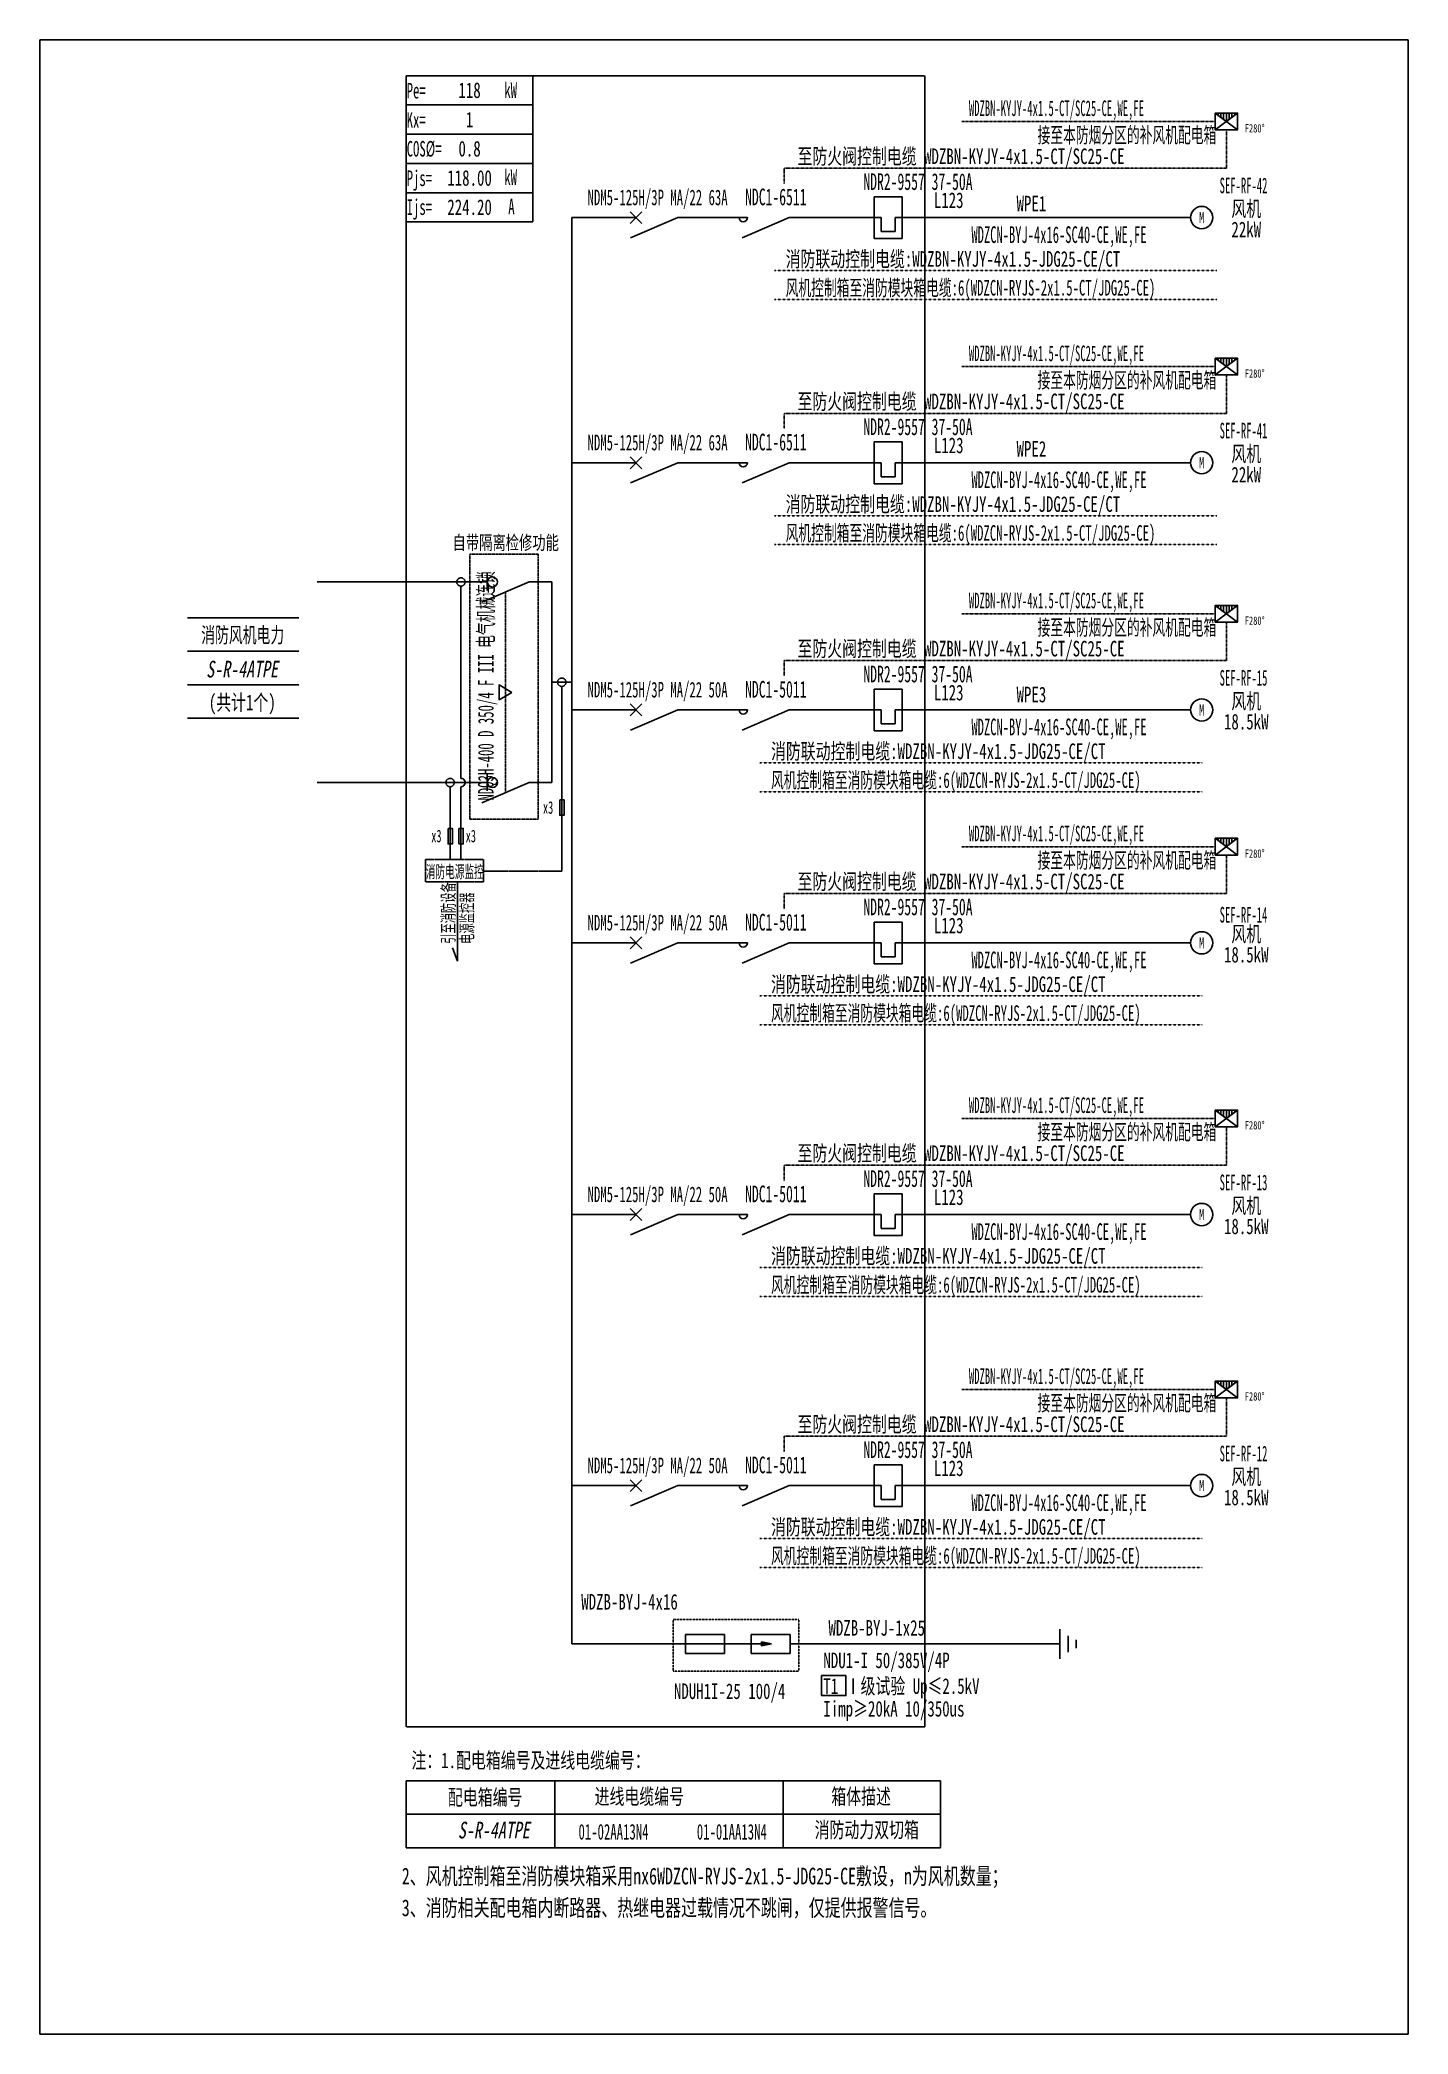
# Model space of a CAD drawing. Extents: x 382612 to 384312, y 348801 to 351279.
import ezdxf
from ezdxf.enums import TextEntityAlignment as Align

# ---------------------------------------------------------------- set-up
doc = ezdxf.new("R2010")
doc.units = 0
doc.header["$MEASUREMENT"] = 0
for name, pattern in [('_点划线L', [1.9, 1.5, -0.17, 0.06, -0.17]), ('DASH', [0.35, 0.25, -0.1]), ('DASHDOT', [1, 0.5, -0.25, 0, -0.25]), ('DASHED', [0.75, 0.5, -0.25]), ('DASHED2', [0.375, 0.25, -0.125])]:
    doc.linetypes.add(name, pattern=pattern)
for name, color, linetype in [('D_E_Eqpm(强电设备)', 100, 'Continuous'), ('D_E_Eqpm（强电设备）', 100, 'Continuous'), ('D_E_Text(强电文字)', 51, 'Continuous'), ('D_E_Text（强电文字）', 51, 'Continuous'), ('D_E_Wire(强电线缆)', 10, 'Continuous'), ('D_E_WireEm（强电应急照明线缆）', 10, 'DASHED'), ('D_E_Wire（强电线缆）', 10, 'Continuous'), ('D_T_TableDim（表格尺寸）', 255, 'Continuous'), ('系统图', 220, 'Continuous')]:
    doc.layers.add(name, color=color, linetype=linetype)
doc.styles.add('$1$电气', font='', dxfattribs={"width": 0.7})
doc.styles.add('$1$电气箱', font='simhei.ttf', dxfattribs={"width": 0.8, "oblique": 10})
doc.styles.add('电气', font='', dxfattribs={"width": 0.7})
doc.styles.add('电气箱', font='simhei.ttf', dxfattribs={"width": 0.8, "oblique": 10})
doc.styles.get('$1$电气').set_extended_font_data('SimSun')
doc.styles.get('电气').set_extended_font_data('SimSun')

# ---------------------------------------------------------------- blocks, each defined once
blk = doc.blocks.new('A$C70CE04DF')
at = {"layer": 'D_E_Wire（强电线缆）', "linetype": 'DASHDOT', "ltscale": 0.5}
blk.add_line((0, 0), (7936, 0), dxfattribs=at)
at = {"layer": 'D_E_Text（强电文字）', "style": '电气', "width": 0.6}
blk.add_text('风机控制箱至消防模块箱电缆:6(WDZCN-RYJS-2x1.5-CT/JDG25-CE)', height=280, dxfattribs=at).set_placement((198, 68))
blk = doc.blocks.new('A$C670F4C17')
at = {"layer": 'D_E_Wire（强电线缆）', "linetype": 'DASHDOT', "ltscale": 0.5}
blk.add_line((0, 0), (7936, 0), dxfattribs=at)
at = {"layer": 'D_E_Text（强电文字）', "style": '电气', "width": 0.7}
blk.add_text('消防联动控制电缆:WDZBN-KYJY-4x1.5-JDG25-CE/CT', height=280, dxfattribs=at).set_placement((198, 68))
blk = doc.blocks.new('1')
at = {"layer": 'D_E_Eqpm(强电设备)'}
for p, q in [((-314387, 61832), (-314387, 61082)), ((-313887, 61832), (-314387, 61832)), ((-313887, 61082), (-313887, 61832)), ((-314262, 61457), (-314262, 61207)), ((-314012, 61207), (-314012, 61457)), ((-314387, 61082), (-313887, 61082)), ((-314262, 61207), (-314012, 61207))]:
    blk.add_line(p, q, dxfattribs=at)
blk = doc.blocks.new('电机')
at = {"layer": 'D_E_Eqpm（强电设备）'}
for start, end in [(90, 180), (180, 270), (0, 90), (270, 0)]:
    blk.add_arc((0, 0), 200, start, end, dxfattribs=at)
at = {"layer": 'D_E_Eqpm（强电设备）', "color": 51, "style": '电气', "width": 0.7}
blk.add_text('M', height=200, dxfattribs=at).set_placement((0, 0), align=Align.MIDDLE)
blk = doc.blocks.new('280度防火阀')
at = {"layer": 'D_E_Eqpm（强电设备）'}
for p, q in [((-200, 300), (200, 0)), ((-200, 0), (200, 300)), ((-150, 263), (-150, 300)), ((-100, 225), (-100, 300)), ((-50, 187), (-50, 300)), ((0, 150), (0, 300)), ((50, 187), (50, 300)), ((100, 225), (100, 300)), ((150, 263), (150, 300))]:
    blk.add_line(p, q, dxfattribs=at)
blk.add_lwpolyline([(-200, 0), (200, 0), (200, 300), (-200, 300)], close=True, dxfattribs=at)
at = {"layer": 'D_E_Eqpm（强电设备）', "color": 51}
blk.add_point((-200, 0), dxfattribs=at)
blk.add_point((-200, 0), dxfattribs=at)
at = {"layer": 'D_E_Text（强电文字）', "color": 0, "style": '电气', "width": 0.7}
blk.add_text('F280%%D', height=150, dxfattribs=at).set_placement((331, -48))

msp = doc.modelspace()

# ---------------------------------------------------------------- linework, layer by layer
at = {"linetype": 'DASHED'}
for p, q in [((383067.6, 349182.7, 0), (383067.6, 351234.5, 0)), ((383067.6, 351234.5, 0), (383711.9, 351234.5, 0)), ((383711.9, 351234.5, 0), (383711.9, 349182.7, 0)), ((383711.9, 349182.7, 0), (383067.6, 349182.7, 0))]:
    msp.add_line(p, q, dxfattribs=at)
at = {"linetype": 'DASHED2', "elevation": 0}
msp.add_lwpolyline([(383399.2, 349316.3), (383555.6, 349316.3), (383555.6, 349251.9), (383399.2, 349251.9)], close=True, dxfattribs=at)
at = {"layer": 'D_E_Eqpm(强电设备)', "color": 100}
for p, q in [((383345.9, 351050.9, 0), (383360.5, 351065.5, 0)), ((383360.5, 351050.9, 0), (383345.9, 351065.5, 0)), ((383360.5, 351065.5, 0), (383345.9, 351050.9, 0)), ((383345.9, 351065.5, 0), (383360.5, 351050.9, 0)), ((383405.1, 351058.2, 0), (383346.5, 351033.1, 0)), ((383543.6, 351058.2, 0), (383485, 351033.1, 0)), ((383345.9, 350746.2, 0), (383360.5, 350760.9, 0)), ((383360.5, 350746.2, 0), (383345.9, 350760.9, 0)), ((383360.5, 350760.9, 0), (383345.9, 350746.2, 0)), ((383345.9, 350760.9, 0), (383360.5, 350746.2, 0)), ((383405.1, 350753.6, 0), (383346.5, 350728.5, 0)), ((383543.6, 350753.6, 0), (383485, 350728.5, 0)), ((383345.9, 350439.1, 0), (383360.5, 350453.8, 0)), ((383360.5, 350439.1, 0), (383345.9, 350453.8, 0)), ((383360.5, 350453.8, 0), (383345.9, 350439.1, 0)), ((383345.9, 350453.8, 0), (383360.5, 350439.1, 0)), ((383405.1, 350446.4, 0), (383346.5, 350421.3, 0)), ((383543.6, 350446.4, 0), (383485, 350421.3, 0)), ((383345.9, 350149.6, 0), (383360.5, 350164.3, 0)), ((383360.5, 350149.6, 0), (383345.9, 350164.3, 0)), ((383360.5, 350164.3, 0), (383345.9, 350149.6, 0)), ((383345.9, 350164.3, 0), (383360.5, 350149.6, 0)), ((383405.1, 350157, 0), (383346.5, 350131.9, 0)), ((383543.6, 350157, 0), (383485, 350131.9, 0)), ((383345.9, 349812, 0), (383360.5, 349826.7, 0)), ((383360.5, 349812, 0), (383345.9, 349826.7, 0)), ((383360.5, 349826.7, 0), (383345.9, 349812, 0)), ((383345.9, 349826.7, 0), (383360.5, 349812, 0)), ((383405.1, 349819.4, 0), (383346.5, 349794.3, 0)), ((383543.6, 349819.4, 0), (383485, 349794.3, 0)), ((383345.9, 349475.2, 0), (383360.5, 349489.9, 0)), ((383360.5, 349475.2, 0), (383345.9, 349489.9, 0)), ((383360.5, 349489.9, 0), (383345.9, 349475.2, 0)), ((383345.9, 349489.9, 0), (383360.5, 349475.2, 0)), ((383405.1, 349482.6, 0), (383346.5, 349457.4, 0)), ((383543.6, 349482.6, 0), (383485, 349457.4, 0))]:
    msp.add_line(p, q, dxfattribs=at)
at = {"layer": 'D_E_Eqpm(强电设备)'}
for p, q in [((383414.5, 349297.6, 0), (383463.1, 349297.6, 0)), ((383414.5, 349297.6, 0), (383414.5, 349274, 0)), ((383463, 349274, 0), (383463, 349297.6, 0)), ((383496.2, 349285.8, 0), (383476.6, 349285.8, 0)), ((383496.2, 349297.6, 0), (383544.9, 349297.6, 0)), ((383496.2, 349297.6, 0), (383496.2, 349274, 0)), ((383496.2, 349285.8, 0), (383521.5, 349285.8, 0)), ((383521.5, 349285.8, 0), (383509.2, 349288.3, 0)), ((383509.2, 349283.3, 0), (383509.2, 349288.3, 0)), ((383521.5, 349285.8, 0), (383509.2, 349283.3, 0)), ((383544.7, 349274, 0), (383544.7, 349297.6, 0)), ((383414.5, 349274, 0), (383463, 349274, 0)), ((383496.2, 349274, 0), (383544.7, 349274, 0))]:
    msp.add_line(p, q, dxfattribs=at)
at = {"layer": 'D_E_Eqpm(强电设备)', "color": 100}
for centre in [(383486.4, 351058.2, 0), (383486.4, 350753.6, 0), (383486.4, 350446.4, 0), (383486.4, 350157, 0), (383486.4, 349819.4, 0), (383486.4, 349482.6, 0)]:
    msp.add_arc(centre, 5.19, 180, 0, dxfattribs=at)
at = {"layer": 'D_E_Eqpm(强电设备)'}
msp.add_solid([(383509.2, 349283.3, 0), (383521.5, 349285.8, 0), (383509.2, 349288.3, 0)], dxfattribs=at)
at = {"layer": 'D_E_Eqpm（强电设备）'}
for p, q in [((383168.4, 350595, 0), (383168.4, 350615.8, 0)), ((383220.3, 350605.4, 0), (383161.7, 350580.3, 0)), ((383168.4, 350345.8, 0), (383168.4, 350366.6, 0)), ((383220.3, 350356.2, 0), (383161.7, 350331.1, 0))]:
    msp.add_line(p, q, dxfattribs=at)
at = {"layer": 'D_E_Eqpm（强电设备）', "linetype": 'DASH'}
msp.add_line((383191, 350343.6, 0), (383191, 350592.8, 0), dxfattribs=at)
at = {"layer": 'D_E_Eqpm（强电设备）', "elevation": 0}
msp.add_lwpolyline([(383199, 350468.2), (383183, 350477.5), (383183, 350459)], close=True, dxfattribs=at)
at = {"layer": 'D_E_Eqpm（强电设备）'}
for centre in [(383174.7, 350605.4, 0), (383174.7, 350356.2, 0)]:
    msp.add_circle(centre, 6.31, dxfattribs=at)
at = {"layer": 'D_E_Text（强电文字）'}
for p, q in [((383067.6, 351234.5, 0), (383067.6, 351052.8, 0)), ((383067.6, 351234.5, 0), (383225.1, 351234.5, 0)), ((383225.1, 351234.5, 0), (383225.1, 351052.8, 0)), ((383067.6, 351198.2, 0), (383225.1, 351198.2, 0)), ((383067.6, 351161.8, 0), (383225.1, 351161.8, 0)), ((383067.6, 351125.5, 0), (383225.1, 351125.5, 0)), ((383067.6, 351089.1, 0), (383225.1, 351089.1, 0)), ((383067.6, 351052.8, 0), (383225.1, 351052.8, 0))]:
    msp.add_line(p, q, dxfattribs=at)
at = {"layer": 'D_E_Text（强电文字）', "elevation": 0}
msp.add_lwpolyline([(383583.8, 349246.5), (383613.9, 349246.5), (383613.9, 349221.7), (383583.8, 349221.7)], close=True, dxfattribs=at)
at = {"layer": 'D_E_Wire(强电线缆)', "color": 10}
for p, q in [((383273.5, 351058.2, 0), (383353.2, 351058.2, 0)), ((383405.1, 351058.2, 0), (383491.6, 351058.2, 0)), ((383543.6, 351058.2, 0), (383657.8, 351058.2, 0)), ((383675.1, 351058.2, 0), (384042.1, 351058.2, 0)), ((383273.5, 350753.6, 0), (383353.2, 350753.6, 0)), ((383405.1, 350753.6, 0), (383491.6, 350753.6, 0)), ((383543.6, 350753.6, 0), (383657.8, 350753.6, 0)), ((383675.1, 350753.6, 0), (384042.1, 350753.6, 0)), ((383273.5, 350446.4, 0), (383353.2, 350446.4, 0)), ((383405.1, 350446.4, 0), (383491.6, 350446.4, 0)), ((383543.6, 350446.4, 0), (383657.8, 350446.4, 0)), ((383675.1, 350446.4, 0), (384042.1, 350446.4, 0)), ((383273.5, 350157, 0), (383353.2, 350157, 0)), ((383405.1, 350157, 0), (383491.6, 350157, 0)), ((383543.6, 350157, 0), (383657.8, 350157, 0)), ((383675.1, 350157, 0), (384042.1, 350157, 0)), ((383273.5, 349819.4, 0), (383353.2, 349819.4, 0)), ((383405.1, 349819.4, 0), (383491.6, 349819.4, 0)), ((383543.6, 349819.4, 0), (383657.8, 349819.4, 0)), ((383675.1, 349819.4, 0), (384042.1, 349819.4, 0)), ((383273.5, 349482.6, 0), (383353.2, 349482.6, 0)), ((383405.1, 349482.6, 0), (383491.6, 349482.6, 0)), ((383543.6, 349482.6, 0), (383657.8, 349482.6, 0)), ((383675.1, 349482.6, 0), (384042.1, 349482.6, 0))]:
    msp.add_line(p, q, dxfattribs=at)
at = {"layer": 'D_E_WireEm（强电应急照明线缆）'}
msp.add_line((383168.4, 350356.2, 0), (382957.1, 350356.2, 0), dxfattribs=at)
at = {"layer": 'D_E_Wire（强电线缆）', "linetype": 'DASHDOT', "ltscale": 0.5}
for p, q in [((383758.2, 351177.7, 0), (384072.8, 351177.7, 0)), ((384086.7, 351167.3, 0), (384086.7, 351119.5, 0)), ((383537.4, 351119.5, 0), (384086.7, 351119.5, 0)), ((383537.4, 351119.5, 0), (383537.4, 351100.4, 0)), ((383758.2, 350873, 0), (384072.8, 350873, 0)), ((384086.7, 350862.6, 0), (384086.7, 350814.8, 0)), ((383537.4, 350814.8, 0), (384086.7, 350814.8, 0)), ((383537.4, 350814.8, 0), (383537.4, 350795.8, 0)), ((383758.2, 350565.9, 0), (384072.8, 350565.9, 0)), ((384086.7, 350555.5, 0), (384086.7, 350507.7, 0)), ((383537.4, 350507.7, 0), (384086.7, 350507.7, 0)), ((383537.4, 350507.7, 0), (383537.4, 350488.6, 0)), ((383758.2, 350276.4, 0), (384072.8, 350276.4, 0)), ((384086.7, 350266.1, 0), (384086.7, 350218.2, 0)), ((383537.4, 350218.2, 0), (384086.7, 350218.2, 0)), ((383537.4, 350218.2, 0), (383537.4, 350199.2, 0)), ((383758.2, 349938.8, 0), (384072.8, 349938.8, 0)), ((384086.7, 349928.5, 0), (384086.7, 349880.6, 0)), ((383537.4, 349880.6, 0), (384086.7, 349880.6, 0)), ((383537.4, 349880.6, 0), (383537.4, 349861.6, 0)), ((383758.2, 349602, 0), (384072.8, 349602, 0)), ((384086.7, 349591.6, 0), (384086.7, 349543.8, 0)), ((383537.4, 349543.8, 0), (384086.7, 349543.8, 0)), ((383537.4, 349543.8, 0), (383537.4, 349524.8, 0))]:
    msp.add_line(p, q, dxfattribs=at)
at = {"layer": 'D_E_Wire（强电线缆）'}
for p, q in [((383273.5, 349285.8, 0), (383273.5, 351058.2, 0)), ((383273.5, 350681.1, 0), (383273.5, 350896.1, 0)), ((383273.5, 350646.9, 0), (383273.5, 350681.1, 0)), ((383168.4, 350605.4, 0), (382957.1, 350605.4, 0)), ((383135.7, 350361.4, 0), (383135.7, 350600.2, 0)), ((383220.3, 350605.4, 0), (383248.4, 350605.4, 0)), ((383248.4, 350356.2, 0), (383248.4, 350605.4, 0)), ((383248.4, 350480.8, 0), (383273.5, 350480.8, 0)), ((383260.9, 350475.6, 0), (383260.9, 350246, 0)), ((383122.2, 350351, 0), (383122.2, 350260.4, 0)), ((383135.7, 350351, 0), (383135.7, 350260.4, 0)), ((383220.3, 350356.2, 0), (383248.4, 350356.2, 0)), ((383131.5, 350232.7, 0), (383131.5, 350134.4, 0)), ((383131.5, 350134.4, 0), (383125.3, 350151, 0)), ((383879.9, 349267.3, 0), (383879.9, 349304.3, 0)), ((383273.5, 349285.8, 0), (383476.6, 349285.8, 0)), ((383544.7, 349285.8, 0), (383879.9, 349285.8, 0)), ((383890, 349275.7, 0), (383890, 349295.9, 0)), ((383900, 349280.7, 0), (383900, 349290.9, 0))]:
    msp.add_line(p, q, dxfattribs=at)
at = {"layer": 'D_E_Wire（强电线缆）', "linetype": '_点划线L'}
msp.add_line((383260.9, 350246, 0), (383163.5, 350246, 0), dxfattribs=at)
at = {"layer": 'D_E_Wire（强电线缆）', "linetype": 'DASH', "elevation": 0}
msp.add_lwpolyline([(383146.9, 350640), (383231.4, 350640), (383231.4, 350310.5), (383146.9, 350310.5)], close=True, dxfattribs=at)
at = {"layer": 'D_E_Wire（强电线缆）', "elevation": 0}
for points in [[(383258.4, 350334.6), (383263.8, 350334.6), (383263.8, 350315.5), (383258.4, 350315.5)], [(383119.6, 350299.2), (383125.1, 350299.2), (383125.1, 350280), (383119.6, 350280)], [(383133.1, 350299.2), (383138.6, 350299.2), (383138.6, 350280), (383133.1, 350280)]]:
    msp.add_lwpolyline(points, close=True, dxfattribs=at)
at = {"layer": 'D_E_Wire（强电线缆）', "linetype": '_点划线L', "elevation": 0}
msp.add_lwpolyline([(383091.8, 350260.4), (383163.5, 350260.4), (383163.5, 350232.7), (383091.8, 350232.7)], close=True, dxfattribs=at)
at = {"layer": 'D_E_Wire（强电线缆）', "linetype": '_点划线L'}
for centre in [(383135.7, 350605.4, 0), (383260.9, 350480.8, 0), (383122.2, 350356.2, 0)]:
    msp.add_circle(centre, 5.19, dxfattribs=at)
at = {"layer": 'D_E_Wire（强电线缆）'}
msp.add_arc((383135.7, 350356.2, 0), 5.19, 269.5766, 90, dxfattribs=at)
at = {"layer": 'D_T_TableDim（表格尺寸）', "color": 255}
for p, q in [((382795.8, 350560.8, 0), (382934.2, 350560.8, 0)), ((382795.8, 350519.3, 0), (382934.2, 350519.3, 0)), ((382795.8, 350477.7, 0), (382934.2, 350477.7, 0)), ((382795.8, 350436.2, 0), (382934.2, 350436.2, 0))]:
    msp.add_line(p, q, dxfattribs=at)
at = {"layer": 'D_T_TableDim（表格尺寸）', "ltscale": 3.5}
for p, q in [((383067.6, 349115.6, 0), (383731.6, 349115.6, 0)), ((383067.6, 349115.6, 0), (383067.6, 349032.5, 0)), ((383252.3, 349115.6, 0), (383252.3, 349032.5, 0)), ((383535.9, 349115.6, 0), (383535.9, 349032.5, 0)), ((383731.6, 349115.6, 0), (383731.6, 349032.5, 0)), ((383067.6, 349074.1, 0), (383731.6, 349074.1, 0)), ((383067.6, 349074.1, 0), (383731.6, 349074.1, 0)), ((383252.3, 349074.1, 0), (383252.3, 349032.5, 0)), ((383535.9, 349074.1, 0), (383535.9, 349032.5, 0)), ((383067.6, 349032.5, 0), (383731.6, 349032.5, 0))]:
    msp.add_line(p, q, dxfattribs=at)
at = {"layer": '系统图', "ltscale": 9973.992009}
msp.add_lwpolyline([(382612.5, 351279), (384312.5, 351279), (384312.5, 348801), (382612.5, 348801)], close=True, dxfattribs=at)

# ---------------------------------------------------------------- block references
at = {"layer": 'D_E_Eqpm(强电设备)', "color": 100, "xscale": 0.06921923733942219, "yscale": 0.06921923733942219, "zscale": 0.06921923733942219}
for p in [(405410.8, 346804.2, 0), (405410.8, 346499.5, 0), (405410.8, 346192.4, 0), (405410.8, 345902.9, 0), (405410.8, 345565.3, 0), (405410.8, 345228.5, 0)]:
    msp.add_blockref('1', p, dxfattribs=at)
at = {"layer": 'D_E_Eqpm（强电设备）', "xscale": 0.06921923733942219, "yscale": 0.06921923733942219, "zscale": 0.06921923733942219}
for name, p in [('280度防火阀', (384086.7, 351167.3, 0)), ('电机', (384056, 351058.2, 0)), ('280度防火阀', (384086.7, 350862.6, 0)), ('电机', (384056, 350753.6, 0)), ('280度防火阀', (384086.7, 350555.5, 0)), ('电机', (384056, 350446.4, 0)), ('280度防火阀', (384086.7, 350266.1, 0)), ('电机', (384056, 350157, 0)), ('280度防火阀', (384086.7, 349928.5, 0)), ('电机', (384056, 349819.4, 0)), ('280度防火阀', (384086.7, 349591.6, 0)), ('电机', (384056, 349482.6, 0))]:
    msp.add_blockref(name, p, dxfattribs=at)
at = {"layer": 'D_E_Wire（强电线缆）', "xscale": 0.06921923733942219, "yscale": 0.06921923733942219, "zscale": 0.06921923733942219}
for name, p in [('A$C670F4C17', (383525.4, 350992.4, 0)), ('A$C70CE04DF', (383525.4, 350956.6, 0)), ('A$C670F4C17', (383525.4, 350687.8, 0)), ('A$C70CE04DF', (383525.4, 350651.9, 0)), ('A$C670F4C17', (383507.2, 350380.7, 0)), ('A$C70CE04DF', (383507.2, 350344.8, 0)), ('A$C670F4C17', (383507.2, 350091.2, 0)), ('A$C70CE04DF', (383507.2, 350055.3, 0)), ('A$C670F4C17', (383507.2, 349753.6, 0)), ('A$C70CE04DF', (383507.2, 349717.7, 0)), ('A$C670F4C17', (383507.2, 349416.8, 0)), ('A$C70CE04DF', (383507.2, 349380.9, 0))]:
    msp.add_blockref(name, p, dxfattribs=at)

# ---------------------------------------------------------------- texts
at = {"layer": 'D_E_Text(强电文字)', "color": 51, "style": '电气', "width": 0.6}
for s, height, p in [('NDR2-9557 37-50A', 20.766, (383635.7, 351092.5, 0)), ('NDC1-6511', 20.77, (383488.7, 351073.5, 0)), ('NDC1-6511', 20.77, (383488.7, 350768.9, 0)), ('NDR2-9557 37-50A', 20.766, (383635.7, 350787.9, 0)), ('NDR2-9557 37-50A', 20.766, (383635.7, 350480.7, 0)), ('NDC1-5011', 20.77, (383488.7, 350461.7, 0)), ('NDC1-5011', 20.77, (383488.7, 350172.3, 0)), ('NDR2-9557 37-50A', 20.766, (383635.7, 350191.3, 0)), ('NDR2-9557 37-50A', 20.766, (383635.7, 349853.7, 0)), ('NDC1-5011', 20.77, (383488.7, 349834.7, 0)), ('NDR2-9557 37-50A', 20.766, (383635.7, 349516.9, 0)), ('NDC1-5011', 20.77, (383488.7, 349497.9, 0))]:
    msp.add_text(s, height=height, dxfattribs=at).set_placement(p)
at = {"layer": 'D_E_Text(强电文字)', "color": 51, "style": '电气', "width": 0.55}
for p in [(383878.7, 351034.5, 0), (383878.7, 350729.9, 0)]:
    msp.add_text('WDZCN-BYJ-4x16-SC40-CE,WE,FE', height=20.766, dxfattribs=at).set_placement(p, align=Align.MIDDLE)
at = {"layer": 'D_E_Text(强电文字)', "color": 1, "style": '电气', "width": 0.55}
for p in [(383878.7, 350422.8, 0), (383878.7, 350133.3, 0), (383878.7, 349795.7, 0), (383878.7, 349458.9, 0)]:
    msp.add_text('WDZCN-BYJ-4x16-SC40-CE,WE,FE', height=20.766, dxfattribs=at).set_placement(p, align=Align.MIDDLE)
at = {"layer": 'D_E_Text(强电文字)', "style": '电气', "width": 0.7}
for s, p in [('WDZB-BYJ-4x16', (383285.1, 349328.5, 0)), ('WDZB-BYJ-1x25', (383592.3, 349296.1, 0)), ('T1 Ⅰ级试验 Up≤2.5kV ', (383586, 349223.8, 0)), ('Iimp≥20kA 10/350us', (383586, 349195.6, 0))]:
    msp.add_text(s, height=19.381, dxfattribs=at).set_placement(p)
at = {"layer": 'D_E_Text(强电文字)', "color": 51, "true_color": 0xffff7f, "style": '电气', "width": 0.7}
msp.add_text('NDU1-I 50/385V/4P', height=19.381, dxfattribs=at).set_placement((383586, 349255.8, 0))
at = {"layer": 'D_E_Text（强电文字）', "linetype": 'Continuous', "style": '电气', "width": 0.6}
for s, height, p in [('Pe=', 19.38, (383068.2, 351206.2, 0)), ('kW', 19.38, (383189.5, 351206.9, 0)), ('Kx=', 19.38, (383068.2, 351169.8, 0)), ('COS%%C=', 19.38, (383068.2, 351134, 0)), ('Pjs=', 19.38, (383068.2, 351097.4, 0)), ('kW', 19.38, (383189.5, 351098.7, 0)), ('Ijs=', 19.38, (383068.2, 351061.5, 0)), ('A', 19.4, (383194.4, 351062.3, 0))]:
    msp.add_text(s, height=height, dxfattribs=at).set_placement(p)
at = {"layer": 'D_E_Text（强电文字）', "style": '电气'}
for s, height, width, p in [('WDZBN-KYJY-4x1.5-CT/SC25-CE,WE,FE', 19.381, 0.5, (383766.8, 351184.4, 0)), ('接至本防烟分区的补风机配电箱', 19.381, 0.6, (383852.1, 351151.1, 0)), ('至防火阀控制电缆 WDZBN-KYJY-4x1.5-CT/SC25-CE ', 19.381, 0.7, (383553.8, 351124.7, 0)), ('L123', 19.38, 0.7, (383723.2, 351070.1, 0)), ('WDZBN-KYJY-4x1.5-CT/SC25-CE,WE,FE', 19.381, 0.5, (383766.8, 350879.8, 0)), ('接至本防烟分区的补风机配电箱', 19.381, 0.6, (383852.1, 350846.5, 0)), ('至防火阀控制电缆 WDZBN-KYJY-4x1.5-CT/SC25-CE ', 19.381, 0.7, (383553.8, 350820.1, 0)), ('L123', 19.38, 0.7, (383723.2, 350765.5, 0)), ('自带隔离检修功能', 17.3, 0.7, (383125.2, 350645.7, 0)), ('WDZBN-KYJY-4x1.5-CT/SC25-CE,WE,FE', 19.381, 0.5, (383766.8, 350572.7, 0)), ('接至本防烟分区的补风机配电箱', 19.381, 0.6, (383852.1, 350539.3, 0)), ('至防火阀控制电缆 WDZBN-KYJY-4x1.5-CT/SC25-CE ', 19.381, 0.7, (383553.8, 350512.9, 0)), ('L123', 19.38, 0.7, (383723.2, 350458.3, 0)), ('x3', 15.57, 0.6, (383237.6, 350317.4, 0)), ('x3', 15.57, 0.6, (383098.8, 350282, 0)), ('x3', 15.57, 0.6, (383141.6, 350282, 0)), ('WDZBN-KYJY-4x1.5-CT/SC25-CE,WE,FE', 19.381, 0.5, (383766.8, 350283.2, 0)), ('接至本防烟分区的补风机配电箱', 19.381, 0.6, (383852.1, 350249.9, 0)), ('消防电源监控', 15.57, 0.55, (383092, 350237.7, 0)), ('至防火阀控制电缆 WDZBN-KYJY-4x1.5-CT/SC25-CE ', 19.381, 0.7, (383553.8, 350223.5, 0)), ('L123', 19.38, 0.7, (383723.2, 350168.9, 0)), ('WDZBN-KYJY-4x1.5-CT/SC25-CE,WE,FE', 19.381, 0.5, (383766.8, 349945.6, 0)), ('接至本防烟分区的补风机配电箱', 19.381, 0.6, (383852.1, 349912.3, 0)), ('至防火阀控制电缆 WDZBN-KYJY-4x1.5-CT/SC25-CE ', 19.381, 0.7, (383553.8, 349885.9, 0)), ('L123', 19.38, 0.7, (383723.2, 349831.3, 0)), ('WDZBN-KYJY-4x1.5-CT/SC25-CE,WE,FE', 19.381, 0.5, (383766.8, 349608.8, 0)), ('接至本防烟分区的补风机配电箱', 19.381, 0.6, (383852.1, 349575.5, 0)), ('至防火阀控制电缆 WDZBN-KYJY-4x1.5-CT/SC25-CE ', 19.381, 0.7, (383553.8, 349549.1, 0)), ('L123', 19.38, 0.7, (383723.2, 349494.5, 0)), ('注：1.配电箱编号及进线电缆编号：', 19.381, 0.7, (383074.1, 349131.5, 0)), (' 2、风机控制箱至消防模块箱采用nx6WDZCN-RYJS-2x1.5-JDG25-CE敷设，n为风机数量；', 20.766, 0.7, (383052.3, 348987, 0)), (' 3、消防相关配电箱内断路器、热继电器过载情况不跳闸，仅提供报警信号。', 20.766, 0.7, (383052.3, 348947.6, 0))]:
    msp.add_text(s, height=height, dxfattribs=dict(at, width=width)).set_placement(p)
at = {"layer": 'D_E_Text（强电文字）', "color": 51, "style": '电气', "width": 0.5}
msp.add_text('SEF-RF-42', height=19.38, dxfattribs=at).set_placement((384108, 351088.4, 0), align=Align.CENTER)
at = {"layer": 'D_E_Text（强电文字）'}
for s, height, style, width, p in [('NDM5-125H/3P MA/22 63A', 19.381, '电气', 0.6, (383380, 351081.7, 0)), ('风机', 19.38, '电气', 0.7, (384111.4, 351069.6, 0)), ('22kW', 19.38, '电气', 0.7, (384111.4, 351043.9, 0)), ('NDM5-125H/3P MA/22 63A', 19.381, '电气', 0.6, (383380, 350777.1, 0)), ('风机', 19.38, '电气', 0.7, (384111.4, 350765, 0)), ('22kW', 19.38, '电气', 0.7, (384111.4, 350739.2, 0)), ('消防风机电力', 19.38, '$1$电气', 0.65, (382864.5, 350539.9, 0)), ('NDM5-125H/3P MA/22 50A', 19.381, '电气', 0.6, (383380, 350470, 0)), ('风机', 19.38, '电气', 0.7, (384111.4, 350457.8, 0)), ('18.5kW', 19.38, '电气', 0.7, (384111.4, 350432.1, 0)), ('NDM5-125H/3P MA/22 50A', 19.381, '电气', 0.6, (383380, 350180.5, 0)), ('风机', 19.38, '电气', 0.7, (384111.4, 350168.4, 0)), ('18.5kW', 19.38, '电气', 0.7, (384111.4, 350142.6, 0)), ('NDM5-125H/3P MA/22 50A', 19.381, '电气', 0.6, (383380, 349842.9, 0)), ('风机', 19.38, '电气', 0.7, (384111.4, 349830.8, 0)), ('18.5kW', 19.38, '电气', 0.7, (384111.4, 349805, 0)), ('NDM5-125H/3P MA/22 50A', 19.381, '电气', 0.6, (383380, 349506.1, 0)), ('风机', 19.38, '电气', 0.7, (384111.4, 349494, 0)), ('18.5kW', 19.38, '电气', 0.7, (384111.4, 349468.2, 0)), ('配电箱编号', 19.38, '电气', 0.7, (383165.8, 349095.7, 0)), ('进线电缆编号', 19.38, '电气', 0.7, (383357.3, 349096.7, 0)), ('箱体描述', 19.38, '电气', 0.7, (383632.9, 349096.7, 0)), ('01-02AA13N4', 19.381, '电气', 0.6, (383325.2, 349052.3, 0)), ('01-01AA13N4', 19.381, '电气', 0.6, (383472.2, 349052.3, 0)), ('消防动力双切箱', 19.38, '电气', 0.7, (383639.9, 349055.2, 0))]:
    msp.add_text(s, height=height, dxfattribs=dict(at, style=style, width=width)).set_placement(p, align=Align.MIDDLE)
at = {"layer": 'D_E_Text（强电文字）', "color": 51, "style": '电气', "width": 0.7}
for s, p in [('WPE1', (383826, 351065.9, 0)), ('WPE2', (383826, 350761.2, 0)), ('WPE3', (383826, 350455.9, 0))]:
    msp.add_text(s, height=19.38, dxfattribs=at).set_placement(p)
at = {"layer": 'D_E_Text（强电文字）'}
for s, style, width, p in [('SEF-RF-41', '电气', 0.5, (384108, 350783.8, 0)), ('SEF-RF-15', '电气', 0.5, (384108, 350476.6, 0)), ('(共计1个)', '$1$电气', 0.7, (382864, 350446.1, 0)), ('SEF-RF-14', '电气', 0.5, (384108, 350182.2, 0)), ('SEF-RF-13', '电气', 0.5, (384108, 349849.6, 0)), ('SEF-RF-12', '电气', 0.5, (384108, 349512.7, 0))]:
    msp.add_text(s, height=19.38, dxfattribs=dict(at, style=style, width=width)).set_placement(p, align=Align.CENTER)
at = {"layer": 'D_E_Text（强电文字）', "style": '电气', "width": 0.6}
msp.add_text('NDQ3H-400 D 350/4 F III 电气机械连锁', height=19.381, rotation=90, dxfattribs=at).set_placement((383167.5, 350476.3, 0), align=Align.MIDDLE)
at = {"layer": 'D_E_Text（强电文字）', "oblique": 10, "width": 0.7}
for style, p in [('$1$电气箱', (382863.7, 350497.1, 0)), ('电气箱', (383176.4, 349054.5, 0))]:
    msp.add_text('S-R-4ATPE', height=20.77, dxfattribs=dict(at, style=style)).set_placement(p, align=Align.MIDDLE)
at = {"layer": 'D_E_Text（强电文字）', "style": '电气', "width": 0.6}
for s, p in [('引至消防设备', (383127.7, 350155.8, 0)), ('电源监控器', (383150.8, 350155.8, 0))]:
    msp.add_text(s, height=15.57, rotation=90, dxfattribs=at).set_placement(p)
at = {"layer": 'D_E_Text（强电文字）', "color": 51, "true_color": 0xffff7f, "style": '电气', "width": 0.7}
msp.add_text('NDUH1I-25 100/4', height=19.381, dxfattribs=at).set_placement((383400.3, 349217.4, 0))
at = {"layer": 'D_E_Text（强电文字）', "width": 157.459, "attachment_point": 5, "style": '电气'}
for s, insert, char_height in [('118', (383146.4, 351216.3, 0), 19.38), ('1', (383146.4, 351180, 0), 19.4), ('0.8', (383146.4, 351143.6, 0), 19.38), ('{\\C200;118.00}', (383146.4, 351107.3, 0), 19.381), ('{\\C200;224.20}', (383146.4, 351071, 0), 19.381)]:
    msp.add_mtext(s, dxfattribs=dict(at, insert=insert, char_height=char_height))

doc.saveas('drawing.dxf')
